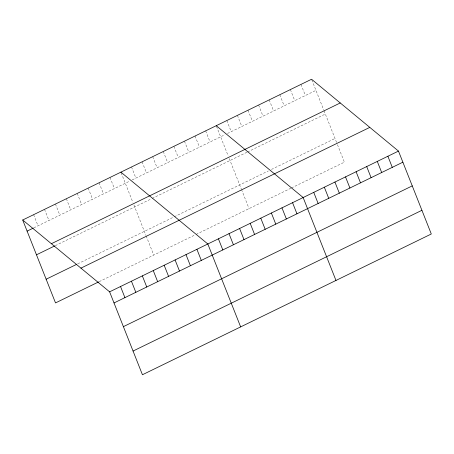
<?xml version="1.0" encoding="UTF-8"?>
<svg xmlns="http://www.w3.org/2000/svg" width="454" height="454" viewBox="0 0 454 454"><rect width="100%" height="100%" fill="white"/><g stroke="black" fill="none" stroke-linecap="round" stroke-linejoin="round"><path stroke-width="0.34" stroke-dasharray="2.27 1.7" d="M33.766 227.868L129.674 181.135M132.165 179.92L224.997 134.69M227.494 133.476L315.961 90.363M55.275 245.654L151.517 198.756M152.141 198.455L246.84 152.311M247.464 152.005L325.342 114.056M77.674 263.859L173.644 217.097M174.262 216.796L268.342 170.954M271.458 169.433L335.007 138.47M99.176 281.645L195.481 234.718M196.105 234.417L290.81 188.274M291.428 187.967L344.387 162.163L336.834 143.078M311.819 79.904L323.781 110.112M324.043 110.77L336.573 142.42M300.968 84.416L305.372 95.527M290.378 89.574L294.777 100.686M279.789 94.733L284.187 105.85M269.194 99.897L273.597 111.009M258.604 105.056L263.002 116.167M248.015 110.22L252.413 121.332M237.419 115.378L241.823 126.49M226.83 120.537L231.228 131.654M216.496 126.354L228.192 155.898M229.236 158.531L241.25 188.864M241.505 189.522L249.064 208.613M205.645 130.86L210.049 141.971M195.055 136.024L199.454 147.136M184.46 141.183L188.864 152.294M173.871 146.341L178.269 157.459M163.281 151.505L167.679 162.617M152.686 156.664L157.09 167.776M142.096 161.828L146.494 172.94M131.507 166.987L135.905 178.099M121.173 172.804L132.869 202.348M133.913 204.981L145.921 235.314M146.182 235.972L153.741 255.057M109.999 177.463L114.402 188.58M99.085 182.78L103.489 193.898M88.178 188.098L92.576 199.215M77.265 193.415L81.663 204.533M66.352 198.733L70.75 209.85M55.439 204.05L59.837 215.162M44.526 209.368L48.924 220.479M33.613 214.685L38.011 225.797"/><path stroke-width="0.68" d="M22.7 220.003L311.563 79.251L398.476 151.086L431.3 233.997L142.437 374.749L109.613 291.837L22.7 220.003L55.524 302.914L98.569 281.94M27.098 231.114L33.165 228.163M51.381 243.707L340.245 102.956M36.479 254.808L54.667 245.949M46.143 279.221L76.459 264.449M80.931 268.132L369.794 127.381M109.613 291.837L398.476 151.086M114.011 302.949L402.874 162.197M123.392 326.642L412.255 185.89M133.056 351.055L421.919 210.304M216.24 125.701L303.147 197.535L335.977 280.441M120.912 172.145L207.824 243.98L240.648 326.891M387.881 156.244L392.279 167.361M377.291 161.408L381.689 172.52M366.696 166.567L371.1 177.679M356.106 171.731L360.504 182.843M345.517 176.89L349.915 188.001M334.921 182.048L339.325 193.166M324.332 187.213L328.73 198.324M313.742 192.371L318.141 203.483M292.558 202.694L296.956 213.806M281.968 207.853L286.366 218.97M271.373 213.017L275.771 224.128M260.783 218.175L265.181 229.287M250.188 223.34L254.592 234.451M239.599 228.498L243.997 239.61M229.009 233.657L233.407 244.774M218.414 238.821L222.818 249.933M196.911 249.297L201.309 260.409M185.998 254.615L190.396 265.726M175.085 259.932L179.489 271.044M164.172 265.25L168.576 276.361M153.259 270.567L157.663 281.679M142.346 275.884L146.75 286.996M131.439 281.202L135.837 292.314M120.526 286.519L124.924 297.631"/></g></svg>
